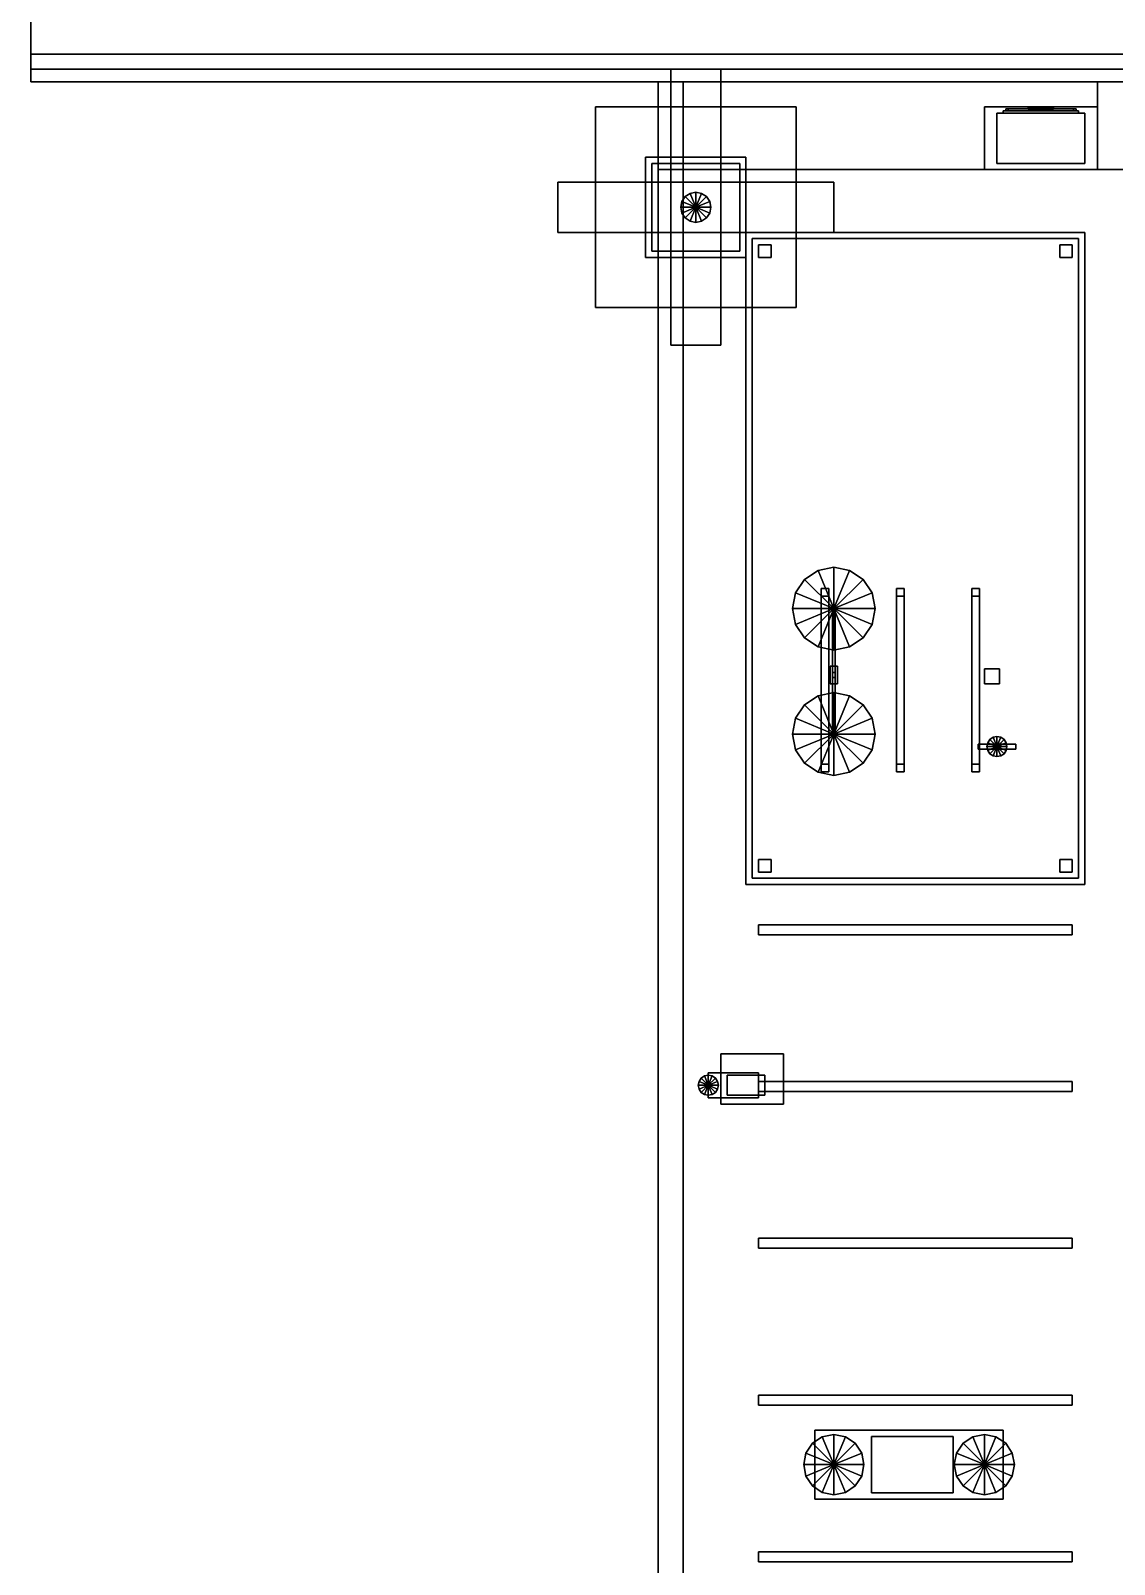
# Model space of a CAD drawing. Header units: millimetres. Extents: x -8000 to 18500, y -500 to 32500.
# Drawn here: x -8000 to 635, y 13680 to 25908 of the extents above; entities that cross this region are included whole.
import ezdxf

# ---------------------------------------------------------------- set-up
doc = ezdxf.new("R2010")
doc.units = ezdxf.units.MM
for name, color, linetype in [('3D-CANOPY', 7, 'Continuous'), ('3D-FURNITURE', 7, 'Continuous'), ('3D-LIGHTS', 7, 'Continuous'), ('3D-SITE', 7, 'Continuous'), ('3D-VEHICLES', 7, 'Continuous')]:
    doc.layers.add(name, color=color, linetype=linetype)

msp = doc.modelspace()

# ---------------------------------------------------------------- linework, layer by layer
at = {"layer": '3D-CANOPY', "color": 7}
for points in [[(-2300, 19100, 2600), (-2300, 24300, 2600), (400, 24300, 2600), (400, 19100, 2600)], [(-2300, 24300, 2600), (-2300, 24300, 2660), (400, 24300, 2660), (400, 24300, 2600)], [(-2300, 19100, 2600), (-2300, 19100, 2660), (-2300, 24300, 2660), (-2300, 24300, 2600)], [(-2300, 19100, 2660), (400, 19100, 2660), (400, 24300, 2660), (-2300, 24300, 2660)], [(-2250, 19150, 2660), (-2250, 24250, 2660), (350, 24250, 2660), (350, 19150, 2660)], [(-2250, 24250, 2660), (-2250, 24250, 2680), (350, 24250, 2680), (350, 24250, 2660)], [(-2250, 19150, 2660), (-2250, 19150, 2680), (-2250, 24250, 2680), (-2250, 24250, 2660)], [(-2250, 19150, 2680), (350, 19150, 2680), (350, 24250, 2680), (-2250, 24250, 2680)], [(350, 19150, 2660), (350, 24250, 2660), (350, 24250, 2680), (350, 19150, 2680)], [(400, 19100, 2600), (400, 24300, 2600), (400, 24300, 2660), (400, 19100, 2660)], [(-2200, 24100), (-2200, 24200), (-2100, 24200), (-2100, 24100)], [(-2200, 24200), (-2200, 24200, 2600), (-2100, 24200, 2600), (-2100, 24200)], [(-2200, 24100), (-2200, 24100, 2600), (-2200, 24200, 2600), (-2200, 24200)], [(-2200, 24100, 2600), (-2100, 24100, 2600), (-2100, 24200, 2600), (-2200, 24200, 2600)], [(-2200, 24100), (-2100, 24100), (-2100, 24100, 2600), (-2200, 24100, 2600)], [(-2100, 24100), (-2100, 24200), (-2100, 24200, 2600), (-2100, 24100, 2600)], [(200, 24100), (200, 24200), (300, 24200), (300, 24100)], [(200, 24200), (200, 24200, 2600), (300, 24200, 2600), (300, 24200)], [(200, 24100), (200, 24100, 2600), (200, 24200, 2600), (200, 24200)], [(200, 24100, 2600), (300, 24100, 2600), (300, 24200, 2600), (200, 24200, 2600)], [(200, 24100), (300, 24100), (300, 24100, 2600), (200, 24100, 2600)], [(300, 24100), (300, 24200), (300, 24200, 2600), (300, 24100, 2600)], [(-2200, 19200), (-2200, 19300), (-2100, 19300), (-2100, 19200)], [(-2200, 19300), (-2200, 19300, 2600), (-2100, 19300, 2600), (-2100, 19300)], [(-2200, 19200), (-2200, 19200, 2600), (-2200, 19300, 2600), (-2200, 19300)], [(-2200, 19200, 2600), (-2100, 19200, 2600), (-2100, 19300, 2600), (-2200, 19300, 2600)], [(-2200, 19200), (-2100, 19200), (-2100, 19200, 2600), (-2200, 19200, 2600)], [(-2100, 19200), (-2100, 19300), (-2100, 19300, 2600), (-2100, 19200, 2600)], [(200, 19200), (200, 19300), (300, 19300), (300, 19200)], [(200, 19300), (200, 19300, 2600), (300, 19300, 2600), (300, 19300)], [(200, 19200), (200, 19200, 2600), (200, 19300, 2600), (200, 19300)], [(200, 19200, 2600), (300, 19200, 2600), (300, 19300, 2600), (200, 19300, 2600)], [(200, 19200), (300, 19200), (300, 19200, 2600), (200, 19200, 2600)], [(300, 19200), (300, 19300), (300, 19300, 2600), (300, 19200, 2600)], [(-2300, 19100, 2600), (400, 19100, 2600), (400, 19100, 2660), (-2300, 19100, 2660)], [(-2250, 19150, 2660), (350, 19150, 2660), (350, 19150, 2680), (-2250, 19150, 2680)]]:
    msp.add_3dface(points, dxfattribs=at)
at = {"layer": '3D-FURNITURE', "color": 7}
for points in [[(-1700, 21400), (-1700, 21460), (-1640, 21460), (-1640, 21400)], [(-1700, 21460), (-1700, 21460, 900), (-1640, 21460, 900), (-1640, 21460)], [(-1700, 21400), (-1700, 21400, 900), (-1700, 21460, 900), (-1700, 21460)], [(-1700, 21400, 900), (-1640, 21400, 900), (-1640, 21460, 900), (-1700, 21460, 900)], [(-1700, 21400), (-1640, 21400), (-1640, 21400, 900), (-1700, 21400, 900)], [(-1700, 20000, 840), (-1700, 21400, 840), (-1640, 21400, 840), (-1640, 20000, 840)], [(-1700, 21400, 840), (-1700, 21400, 900), (-1640, 21400, 900), (-1640, 21400, 840)], [(-1700, 20000, 840), (-1700, 20000, 900), (-1700, 21400, 900), (-1700, 21400, 840)], [(-1700, 20000, 900), (-1640, 20000, 900), (-1640, 21400, 900), (-1700, 21400, 900)], [(-1640, 21400), (-1640, 21460), (-1640, 21460, 900), (-1640, 21400, 900)], [(-1640, 20000, 840), (-1640, 21400, 840), (-1640, 21400, 900), (-1640, 20000, 900)], [(-1100, 21400), (-1100, 21460), (-1040, 21460), (-1040, 21400)], [(-1100, 21460), (-1100, 21460, 900), (-1040, 21460, 900), (-1040, 21460)], [(-1100, 21400), (-1100, 21400, 900), (-1100, 21460, 900), (-1100, 21460)], [(-1100, 21400, 900), (-1040, 21400, 900), (-1040, 21460, 900), (-1100, 21460, 900)], [(-1100, 21400), (-1040, 21400), (-1040, 21400, 900), (-1100, 21400, 900)], [(-1100, 20000, 840), (-1100, 21400, 840), (-1040, 21400, 840), (-1040, 20000, 840)], [(-1100, 21400, 840), (-1100, 21400, 900), (-1040, 21400, 900), (-1040, 21400, 840)], [(-1100, 20000, 840), (-1100, 20000, 900), (-1100, 21400, 900), (-1100, 21400, 840)], [(-1100, 20000, 900), (-1040, 20000, 900), (-1040, 21400, 900), (-1100, 21400, 900)], [(-1040, 21400), (-1040, 21460), (-1040, 21460, 900), (-1040, 21400, 900)], [(-1040, 20000, 840), (-1040, 21400, 840), (-1040, 21400, 900), (-1040, 20000, 900)], [(-500, 21400), (-500, 21460), (-440, 21460), (-440, 21400)], [(-500, 21460), (-500, 21460, 900), (-440, 21460, 900), (-440, 21460)], [(-500, 21400), (-500, 21400, 900), (-500, 21460, 900), (-500, 21460)], [(-500, 21400, 900), (-440, 21400, 900), (-440, 21460, 900), (-500, 21460, 900)], [(-500, 21400), (-440, 21400), (-440, 21400, 900), (-500, 21400, 900)], [(-500, 20000, 840), (-500, 21400, 840), (-440, 21400, 840), (-440, 20000, 840)], [(-500, 21400, 840), (-500, 21400, 900), (-440, 21400, 900), (-440, 21400, 840)], [(-500, 20000, 840), (-500, 20000, 900), (-500, 21400, 900), (-500, 21400, 840)], [(-500, 20000, 900), (-440, 20000, 900), (-440, 21400, 900), (-500, 21400, 900)], [(-440, 21400), (-440, 21460), (-440, 21460, 900), (-440, 21400, 900)], [(-440, 20000, 840), (-440, 21400, 840), (-440, 21400, 900), (-440, 20000, 900)], [(-400, 20700), (-400, 20820), (-280, 20820), (-280, 20700)], [(-400, 20820), (-400, 20820, 1400), (-280, 20820, 1400), (-280, 20820)], [(-400, 20700), (-400, 20700, 1400), (-400, 20820, 1400), (-400, 20820)], [(-400, 20700, 1400), (-280, 20700, 1400), (-280, 20820, 1400), (-400, 20820, 1400)], [(-280, 20700), (-280, 20820), (-280, 20820, 1400), (-280, 20700, 1400)], [(-400, 20700), (-280, 20700), (-280, 20700, 1400), (-400, 20700, 1400)], [(-450, 20180, 680), (-450, 20220, 680), (-150, 20220, 680), (-150, 20180, 680)], [(-450, 20220, 680), (-450, 20220, 710), (-150, 20220, 710), (-150, 20220, 680)], [(-450, 20180, 680), (-450, 20180, 710), (-450, 20220, 710), (-450, 20220, 680)], [(-450, 20180, 710), (-150, 20180, 710), (-150, 20220, 710), (-450, 20220, 710)], [(-450, 20180, 680), (-150, 20180, 680), (-150, 20180, 710), (-450, 20180, 710)], [(-374, 20231), (-380, 20200), (-380, 20200, 700), (-374, 20231, 700)], [(-300, 20200, 700), (-374, 20231, 700), (-380, 20200, 700), (-300, 20200, 700)], [(-300, 20200), (-380, 20200), (-374, 20231), (-300, 20200)], [(-380, 20200), (-374, 20169), (-374, 20169, 700), (-380, 20200, 700)], [(-300, 20200, 700), (-380, 20200, 700), (-374, 20169, 700), (-300, 20200, 700)], [(-300, 20200), (-374, 20169), (-380, 20200), (-300, 20200)], [(-357, 20257), (-374, 20231), (-374, 20231, 700), (-357, 20257, 700)], [(-300, 20200, 700), (-357, 20257, 700), (-374, 20231, 700), (-300, 20200, 700)], [(-300, 20200), (-374, 20231), (-357, 20257), (-300, 20200)], [(-300, 20200, 700), (-374, 20169, 700), (-357, 20143, 700), (-300, 20200, 700)], [(-300, 20200), (-357, 20143), (-374, 20169), (-300, 20200)], [(-331, 20274), (-357, 20257), (-357, 20257, 700), (-331, 20274, 700)], [(-300, 20200, 700), (-331, 20274, 700), (-357, 20257, 700), (-300, 20200, 700)], [(-300, 20200), (-357, 20257), (-331, 20274), (-300, 20200)], [(-300, 20200, 700), (-357, 20143, 700), (-331, 20126, 700), (-300, 20200, 700)], [(-300, 20200), (-331, 20126), (-357, 20143), (-300, 20200)], [(-300, 20280), (-331, 20274), (-331, 20274, 700), (-300, 20280, 700)], [(-300, 20200, 700), (-300, 20280, 700), (-331, 20274, 700), (-300, 20200, 700)], [(-300, 20200), (-331, 20274), (-300, 20280), (-300, 20200)], [(-300, 20200, 700), (-331, 20126, 700), (-300, 20120, 700), (-300, 20200, 700)], [(-300, 20200), (-300, 20120), (-331, 20126), (-300, 20200)], [(-269, 20274), (-300, 20280), (-300, 20280, 700), (-269, 20274, 700)], [(-300, 20200, 700), (-269, 20274, 700), (-300, 20280, 700), (-300, 20200, 700)], [(-300, 20200), (-300, 20280), (-269, 20274), (-300, 20200)], [(-300, 20200, 700), (-243, 20257, 700), (-269, 20274, 700), (-300, 20200, 700)], [(-300, 20200), (-269, 20274), (-243, 20257), (-300, 20200)], [(-300, 20200, 700), (-226, 20231, 700), (-243, 20257, 700), (-300, 20200, 700)], [(-300, 20200), (-243, 20257), (-226, 20231), (-300, 20200)], [(-300, 20200, 700), (-220, 20200, 700), (-226, 20231, 700), (-300, 20200, 700)], [(-300, 20200), (-226, 20231), (-220, 20200), (-300, 20200)], [(-300, 20200, 700), (-300, 20120, 700), (-269, 20126, 700), (-300, 20200, 700)], [(-300, 20200), (-269, 20126), (-300, 20120), (-300, 20200)], [(-300, 20200, 700), (-269, 20126, 700), (-243, 20143, 700), (-300, 20200, 700)], [(-300, 20200), (-243, 20143), (-269, 20126), (-300, 20200)], [(-300, 20200, 700), (-243, 20143, 700), (-226, 20169, 700), (-300, 20200, 700)], [(-300, 20200), (-226, 20169), (-243, 20143), (-300, 20200)], [(-300, 20200, 700), (-226, 20169, 700), (-220, 20200, 700), (-300, 20200, 700)], [(-300, 20200), (-220, 20200), (-226, 20169), (-300, 20200)], [(-243, 20257), (-269, 20274), (-269, 20274, 700), (-243, 20257, 700)], [(-226, 20231), (-243, 20257), (-243, 20257, 700), (-226, 20231, 700)], [(-220, 20200), (-226, 20231), (-226, 20231, 700), (-220, 20200, 700)], [(-226, 20169), (-220, 20200), (-220, 20200, 700), (-226, 20169, 700)], [(-150, 20180, 680), (-150, 20220, 680), (-150, 20220, 710), (-150, 20180, 710)], [(-1700, 20000), (-1700, 20060), (-1640, 20060), (-1640, 20000)], [(-1700, 20060), (-1700, 20060, 900), (-1640, 20060, 900), (-1640, 20060)], [(-1700, 20000), (-1700, 20000, 900), (-1700, 20060, 900), (-1700, 20060)], [(-1700, 20000, 900), (-1640, 20000, 900), (-1640, 20060, 900), (-1700, 20060, 900)], [(-1640, 20000), (-1640, 20060), (-1640, 20060, 900), (-1640, 20000, 900)], [(-1100, 20000), (-1100, 20060), (-1040, 20060), (-1040, 20000)], [(-1100, 20060), (-1100, 20060, 900), (-1040, 20060, 900), (-1040, 20060)], [(-1100, 20000), (-1100, 20000, 900), (-1100, 20060, 900), (-1100, 20060)], [(-1100, 20000, 900), (-1040, 20000, 900), (-1040, 20060, 900), (-1100, 20060, 900)], [(-1040, 20000), (-1040, 20060), (-1040, 20060, 900), (-1040, 20000, 900)], [(-500, 20000), (-500, 20060), (-440, 20060), (-440, 20000)], [(-500, 20060), (-500, 20060, 900), (-440, 20060, 900), (-440, 20060)], [(-500, 20000), (-500, 20000, 900), (-500, 20060, 900), (-500, 20060)], [(-500, 20000, 900), (-440, 20000, 900), (-440, 20060, 900), (-500, 20060, 900)], [(-440, 20000), (-440, 20060), (-440, 20060, 900), (-440, 20000, 900)], [(-374, 20169), (-357, 20143), (-357, 20143, 700), (-374, 20169, 700)], [(-357, 20143), (-331, 20126), (-331, 20126, 700), (-357, 20143, 700)], [(-331, 20126), (-300, 20120), (-300, 20120, 700), (-331, 20126, 700)], [(-300, 20120), (-269, 20126), (-269, 20126, 700), (-300, 20120, 700)], [(-269, 20126), (-243, 20143), (-243, 20143, 700), (-269, 20126, 700)], [(-243, 20143), (-226, 20169), (-226, 20169, 700), (-243, 20143, 700)], [(-1700, 20000), (-1640, 20000), (-1640, 20000, 900), (-1700, 20000, 900)], [(-1700, 20000, 840), (-1640, 20000, 840), (-1640, 20000, 900), (-1700, 20000, 900)], [(-1100, 20000), (-1040, 20000), (-1040, 20000, 900), (-1100, 20000, 900)], [(-1100, 20000, 840), (-1040, 20000, 840), (-1040, 20000, 900), (-1100, 20000, 900)], [(-500, 20000), (-440, 20000), (-440, 20000, 900), (-500, 20000, 900)], [(-500, 20000, 840), (-440, 20000, 840), (-440, 20000, 900), (-500, 20000, 900)]]:
    msp.add_3dface(points, dxfattribs=at)
at = {"layer": '3D-LIGHTS', "color": 7}
for points in [[(-230, 25270, 2600), (-230, 25285, 2600), (330, 25285, 2600), (330, 25270, 2600)], [(-230, 25285, 2600), (-230, 25285, 3200), (330, 25285, 3200), (330, 25285, 2600)], [(-230, 25270, 2600), (-230, 25270, 3200), (-230, 25285, 3200), (-230, 25285, 2600)], [(-230, 25270, 3200), (330, 25270, 3200), (330, 25285, 3200), (-230, 25285, 3200)], [(-230, 25270, 2600), (330, 25270, 2600), (330, 25270, 3200), (-230, 25270, 3200)], [(-50, 25280, 2100), (-50, 25295, 2100), (150, 25295, 2100), (150, 25280, 2100)], [(-50, 25295, 2100), (-50, 25295, 2480), (150, 25295, 2480), (150, 25295, 2100)], [(-50, 25280, 2100), (-50, 25280, 2480), (-50, 25295, 2480), (-50, 25295, 2100)], [(-50, 25280, 2480), (150, 25280, 2480), (150, 25295, 2480), (-50, 25295, 2480)], [(-50, 25280, 2100), (150, 25280, 2100), (150, 25280, 2480), (-50, 25280, 2480)], [(150, 25280, 2100), (150, 25295, 2100), (150, 25295, 2480), (150, 25280, 2480)], [(330, 25270, 2600), (330, 25285, 2600), (330, 25285, 3200), (330, 25270, 3200)], [(-2450, 17420, 5650), (-2450, 17580, 5650), (-2150, 17580, 5650), (-2150, 17420, 5650)], [(-2450, 17580, 5650), (-2450, 17580, 5690), (-2150, 17580, 5690), (-2150, 17580, 5650)], [(-2450, 17420, 5650), (-2450, 17420, 5690), (-2450, 17580, 5690), (-2450, 17580, 5650)], [(-2450, 17420, 5690), (-2150, 17420, 5690), (-2150, 17580, 5690), (-2450, 17580, 5690)], [(-2150, 17420, 5650), (-2150, 17580, 5650), (-2150, 17580, 5690), (-2150, 17420, 5690)], [(-2450, 17420, 5650), (-2150, 17420, 5650), (-2150, 17420, 5690), (-2450, 17420, 5690)]]:
    msp.add_3dface(points, dxfattribs=at)
at = {"layer": '3D-SITE', "color": 7}
for points in [[(-8000, 25500, -40), (-8000, 32500, -40), (18000, 32500, -40), (18000, 25500, -40)], [(-8000, 25500, -40), (-8000, 25500), (-8000, 32500), (-8000, 32500, -40)], [(-8000, 25500), (18000, 25500), (18000, 32500), (-8000, 32500)], [(-8000, 25600, 2), (-8000, 25720, 2), (18000, 25720, 2), (18000, 25600, 2)], [(-8000, 25720, 2), (-8000, 25720, 10), (18000, 25720, 10), (18000, 25720, 2)], [(-8000, 25600, 2), (-8000, 25600, 10), (-8000, 25720, 10), (-8000, 25720, 2)], [(-8000, 25600, 10), (18000, 25600, 10), (18000, 25720, 10), (-8000, 25720, 10)], [(-8000, 25600, 2), (18000, 25600, 2), (18000, 25600, 10), (-8000, 25600, 10)], [(-2900, 23400, 4300), (-2900, 25600, 4300), (-2500, 25600, 4300), (-2500, 23400, 4300)], [(-2900, 25600, 4300), (-2900, 25600, 4450), (-2500, 25600, 4450), (-2500, 25600, 4300)], [(-2900, 23400, 4300), (-2900, 23400, 4450), (-2900, 25600, 4450), (-2900, 25600, 4300)], [(-2900, 23400, 4450), (-2500, 23400, 4450), (-2500, 25600, 4450), (-2900, 25600, 4450)], [(-2500, 23400, 4300), (-2500, 25600, 4300), (-2500, 25600, 4450), (-2500, 23400, 4450)], [(-8000, 25500, -40), (18000, 25500, -40), (18000, 25500), (-8000, 25500)], [(-3000, 9900, -30), (-3000, 25500, -30), (13000, 25500, -30), (13000, 9900, -30)], [(-3000, 25500, -30), (-3000, 25500), (13000, 25500), (13000, 25500, -30)], [(-3000, 9900, -30), (-3000, 9900), (-3000, 25500), (-3000, 25500, -30)], [(-3000, 9900), (13000, 9900), (13000, 25500), (-3000, 25500)], [(-3000, 9900), (-3000, 25500), (-2800, 25500), (-2800, 9900)], [(-3000, 25500), (-3000, 25500, 160), (-2800, 25500, 160), (-2800, 25500)], [(-3000, 9900), (-3000, 9900, 160), (-3000, 25500, 160), (-3000, 25500)], [(-3000, 9900, 160), (-2800, 9900, 160), (-2800, 25500, 160), (-3000, 25500, 160)], [(-3000, 24800), (-3000, 25500), (500, 25500), (500, 24800)], [(-3000, 25500), (-3000, 25500, 150), (500, 25500, 150), (500, 25500)], [(-3000, 24800), (-3000, 24800, 150), (-3000, 25500, 150), (-3000, 25500)], [(-3000, 24800, 150), (500, 24800, 150), (500, 25500, 150), (-3000, 25500, 150)], [(-2800, 9900), (-2800, 25500), (-2800, 25500, 160), (-2800, 9900, 160)], [(500, 24800), (500, 25500), (500, 25500, 150), (500, 24800, 150)], [(500, 24800), (500, 25500), (6500, 25500), (6500, 24800)], [(500, 25500), (500, 25500, 50), (6500, 25500, 50), (6500, 25500)], [(500, 24800), (500, 24800, 50), (500, 25500, 50), (500, 25500)], [(500, 24800, 50), (6500, 24800, 50), (6500, 25500, 50), (500, 25500, 50)], [(-3500, 23700, 4400), (-3500, 25300, 4400), (-1900, 25300, 4400), (-1900, 23700, 4400)], [(-3500, 25300, 4400), (-3500, 25300, 4650), (-1900, 25300, 4650), (-1900, 25300, 4400)], [(-3500, 23700, 4400), (-3500, 23700, 4650), (-3500, 25300, 4650), (-3500, 25300, 4400)], [(-3500, 23700, 4650), (-1900, 23700, 4650), (-1900, 25300, 4650), (-3500, 25300, 4650)], [(-1900, 23700, 4400), (-1900, 25300, 4400), (-1900, 25300, 4650), (-1900, 23700, 4650)], [(-400, 24800), (-400, 25300), (500, 25300), (500, 24800)], [(-400, 25300), (-400, 25300, 500), (500, 25300, 500), (500, 25300)], [(-400, 24800), (-400, 24800, 500), (-400, 25300, 500), (-400, 25300)], [(-400, 24800, 500), (500, 24800, 500), (500, 25300, 500), (-400, 25300, 500)], [(-300, 24850, 500), (-300, 25250, 500), (400, 25250, 500), (400, 24850, 500)], [(-300, 25250, 500), (-300, 25250, 3700), (400, 25250, 3700), (400, 25250, 500)], [(-300, 24850, 500), (-300, 24850, 3700), (-300, 25250, 3700), (-300, 25250, 500)], [(-300, 24850, 3700), (400, 24850, 3700), (400, 25250, 3700), (-300, 25250, 3700)], [(-250, 25250, 1800), (-250, 25270, 1800), (350, 25270, 1800), (350, 25250, 1800)], [(-250, 25270, 1800), (-250, 25270, 3400), (350, 25270, 3400), (350, 25270, 1800)], [(-250, 25250, 1800), (-250, 25250, 3400), (-250, 25270, 3400), (-250, 25270, 1800)], [(-250, 25250, 3400), (350, 25250, 3400), (350, 25270, 3400), (-250, 25270, 3400)], [(-250, 25250, 1800), (350, 25250, 1800), (350, 25250, 3400), (-250, 25250, 3400)], [(-210, 25270, 1200), (-210, 25285, 1200), (310, 25285, 1200), (310, 25270, 1200)], [(-210, 25285, 1200), (-210, 25285, 1380), (310, 25285, 1380), (310, 25285, 1200)], [(-210, 25270, 1200), (-210, 25270, 1380), (-210, 25285, 1380), (-210, 25285, 1200)], [(-210, 25270, 1380), (310, 25270, 1380), (310, 25285, 1380), (-210, 25285, 1380)], [(-210, 25270, 1200), (310, 25270, 1200), (310, 25270, 1380), (-210, 25270, 1380)], [(310, 25270, 1200), (310, 25285, 1200), (310, 25285, 1380), (310, 25270, 1380)], [(350, 25250, 1800), (350, 25270, 1800), (350, 25270, 3400), (350, 25250, 3400)], [(400, 24850, 500), (400, 25250, 500), (400, 25250, 3700), (400, 24850, 3700)], [(500, 24800), (500, 25300), (500, 25300, 500), (500, 24800, 500)], [(-3100, 24100), (-3100, 24900), (-2300, 24900), (-2300, 24100)], [(-3100, 24900), (-3100, 24900, 450), (-2300, 24900, 450), (-2300, 24900)], [(-3100, 24100), (-3100, 24100, 450), (-3100, 24900, 450), (-3100, 24900)], [(-3100, 24100, 450), (-2300, 24100, 450), (-2300, 24900, 450), (-3100, 24900, 450)], [(-3050, 24150, 450), (-3050, 24850, 450), (-2350, 24850, 450), (-2350, 24150, 450)], [(-3050, 24850, 450), (-3050, 24850, 500), (-2350, 24850, 500), (-2350, 24850, 450)], [(-3050, 24150, 450), (-3050, 24150, 500), (-3050, 24850, 500), (-3050, 24850, 450)], [(-3050, 24150, 500), (-2350, 24150, 500), (-2350, 24850, 500), (-3050, 24850, 500)], [(-2350, 24150, 450), (-2350, 24850, 450), (-2350, 24850, 500), (-2350, 24150, 500)], [(-2300, 24100), (-2300, 24900), (-2300, 24900, 450), (-2300, 24100, 450)], [(-300, 24850, 500), (400, 24850, 500), (400, 24850, 3700), (-300, 24850, 3700)], [(-3000, 24800), (500, 24800), (500, 24800, 150), (-3000, 24800, 150)], [(-400, 24800), (500, 24800), (500, 24800, 500), (-400, 24800, 500)], [(500, 24800), (6500, 24800), (6500, 24800, 50), (500, 24800, 50)], [(-3800, 24300, 4300), (-3800, 24700, 4300), (-1600, 24700, 4300), (-1600, 24300, 4300)], [(-3800, 24700, 4300), (-3800, 24700, 4450), (-1600, 24700, 4450), (-1600, 24700, 4300)], [(-3800, 24300, 4300), (-3800, 24300, 4450), (-3800, 24700, 4450), (-3800, 24700, 4300)], [(-3800, 24300, 4450), (-1600, 24300, 4450), (-1600, 24700, 4450), (-3800, 24700, 4450)], [(-2785, 24585, 500), (-2811, 24546, 500), (-2811, 24546, 4500), (-2785, 24585, 4500)], [(-2700, 24500, 4500), (-2785, 24585, 4500), (-2811, 24546, 4500), (-2700, 24500, 4500)], [(-2700, 24500, 500), (-2811, 24546, 500), (-2785, 24585, 500), (-2700, 24500, 500)], [(-2746, 24611, 500), (-2785, 24585, 500), (-2785, 24585, 4500), (-2746, 24611, 4500)], [(-2700, 24500, 4500), (-2746, 24611, 4500), (-2785, 24585, 4500), (-2700, 24500, 4500)], [(-2700, 24500, 500), (-2785, 24585, 500), (-2746, 24611, 500), (-2700, 24500, 500)], [(-2700, 24620, 500), (-2746, 24611, 500), (-2746, 24611, 4500), (-2700, 24620, 4500)], [(-2700, 24500, 4500), (-2700, 24620, 4500), (-2746, 24611, 4500), (-2700, 24500, 4500)], [(-2700, 24500, 500), (-2746, 24611, 500), (-2700, 24620, 500), (-2700, 24500, 500)], [(-2654, 24611, 500), (-2700, 24620, 500), (-2700, 24620, 4500), (-2654, 24611, 4500)], [(-2700, 24500, 4500), (-2654, 24611, 4500), (-2700, 24620, 4500), (-2700, 24500, 4500)], [(-2700, 24500, 500), (-2700, 24620, 500), (-2654, 24611, 500), (-2700, 24500, 500)], [(-2700, 24500, 4500), (-2615, 24585, 4500), (-2654, 24611, 4500), (-2700, 24500, 4500)], [(-2700, 24500, 500), (-2654, 24611, 500), (-2615, 24585, 500), (-2700, 24500, 500)], [(-2700, 24500, 4500), (-2589, 24546, 4500), (-2615, 24585, 4500), (-2700, 24500, 4500)], [(-2700, 24500, 500), (-2615, 24585, 500), (-2589, 24546, 500), (-2700, 24500, 500)], [(-2615, 24585, 500), (-2654, 24611, 500), (-2654, 24611, 4500), (-2615, 24585, 4500)], [(-2589, 24546, 500), (-2615, 24585, 500), (-2615, 24585, 4500), (-2589, 24546, 4500)], [(-1600, 24300, 4300), (-1600, 24700, 4300), (-1600, 24700, 4450), (-1600, 24300, 4450)], [(-2811, 24546, 500), (-2820, 24500, 500), (-2820, 24500, 4500), (-2811, 24546, 4500)], [(-2700, 24500, 4500), (-2811, 24546, 4500), (-2820, 24500, 4500), (-2700, 24500, 4500)], [(-2700, 24500, 500), (-2820, 24500, 500), (-2811, 24546, 500), (-2700, 24500, 500)], [(-2820, 24500, 500), (-2811, 24454, 500), (-2811, 24454, 4500), (-2820, 24500, 4500)], [(-2700, 24500, 4500), (-2820, 24500, 4500), (-2811, 24454, 4500), (-2700, 24500, 4500)], [(-2700, 24500, 500), (-2811, 24454, 500), (-2820, 24500, 500), (-2700, 24500, 500)], [(-2700, 24500, 4500), (-2811, 24454, 4500), (-2785, 24415, 4500), (-2700, 24500, 4500)], [(-2700, 24500, 500), (-2785, 24415, 500), (-2811, 24454, 500), (-2700, 24500, 500)], [(-2700, 24500, 4500), (-2785, 24415, 4500), (-2746, 24389, 4500), (-2700, 24500, 4500)], [(-2700, 24500, 500), (-2746, 24389, 500), (-2785, 24415, 500), (-2700, 24500, 500)], [(-2700, 24500, 4500), (-2746, 24389, 4500), (-2700, 24380, 4500), (-2700, 24500, 4500)], [(-2700, 24500, 500), (-2700, 24380, 500), (-2746, 24389, 500), (-2700, 24500, 500)], [(-2700, 24500, 4500), (-2580, 24500, 4500), (-2589, 24546, 4500), (-2700, 24500, 4500)], [(-2700, 24500, 500), (-2589, 24546, 500), (-2580, 24500, 500), (-2700, 24500, 500)], [(-2700, 24500, 4500), (-2700, 24380, 4500), (-2654, 24389, 4500), (-2700, 24500, 4500)], [(-2700, 24500, 500), (-2654, 24389, 500), (-2700, 24380, 500), (-2700, 24500, 500)], [(-2700, 24500, 4500), (-2654, 24389, 4500), (-2615, 24415, 4500), (-2700, 24500, 4500)], [(-2700, 24500, 500), (-2615, 24415, 500), (-2654, 24389, 500), (-2700, 24500, 500)], [(-2700, 24500, 4500), (-2615, 24415, 4500), (-2589, 24454, 4500), (-2700, 24500, 4500)], [(-2700, 24500, 500), (-2589, 24454, 500), (-2615, 24415, 500), (-2700, 24500, 500)], [(-2700, 24500, 4500), (-2589, 24454, 4500), (-2580, 24500, 4500), (-2700, 24500, 4500)], [(-2700, 24500, 500), (-2580, 24500, 500), (-2589, 24454, 500), (-2700, 24500, 500)], [(-2580, 24500, 500), (-2589, 24546, 500), (-2589, 24546, 4500), (-2580, 24500, 4500)], [(-2589, 24454, 500), (-2580, 24500, 500), (-2580, 24500, 4500), (-2589, 24454, 4500)], [(-2811, 24454, 500), (-2785, 24415, 500), (-2785, 24415, 4500), (-2811, 24454, 4500)], [(-2785, 24415, 500), (-2746, 24389, 500), (-2746, 24389, 4500), (-2785, 24415, 4500)], [(-2746, 24389, 500), (-2700, 24380, 500), (-2700, 24380, 4500), (-2746, 24389, 4500)], [(-2700, 24380, 500), (-2654, 24389, 500), (-2654, 24389, 4500), (-2700, 24380, 4500)], [(-2654, 24389, 500), (-2615, 24415, 500), (-2615, 24415, 4500), (-2654, 24389, 4500)], [(-2615, 24415, 500), (-2589, 24454, 500), (-2589, 24454, 4500), (-2615, 24415, 4500)], [(-3800, 24300, 4300), (-1600, 24300, 4300), (-1600, 24300, 4450), (-3800, 24300, 4450)], [(-3100, 24100), (-2300, 24100), (-2300, 24100, 450), (-3100, 24100, 450)], [(-3050, 24150, 450), (-2350, 24150, 450), (-2350, 24150, 500), (-3050, 24150, 500)], [(-3500, 23700, 4400), (-1900, 23700, 4400), (-1900, 23700, 4650), (-3500, 23700, 4650)], [(-2900, 23400, 4300), (-2500, 23400, 4300), (-2500, 23400, 4450), (-2900, 23400, 4450)], [(-2200, 18700, 2), (-2200, 18780, 2), (300, 18780, 2), (300, 18700, 2)], [(-2200, 18780, 2), (-2200, 18780, 10), (300, 18780, 10), (300, 18780, 2)], [(-2200, 18700, 2), (-2200, 18700, 10), (-2200, 18780, 10), (-2200, 18780, 2)], [(-2200, 18700, 10), (300, 18700, 10), (300, 18780, 10), (-2200, 18780, 10)], [(300, 18700, 2), (300, 18780, 2), (300, 18780, 10), (300, 18700, 10)], [(-2200, 18700, 2), (300, 18700, 2), (300, 18700, 10), (-2200, 18700, 10)], [(-2500, 17350, 5800), (-2500, 17750, 5800), (-2000, 17750, 5800), (-2000, 17350, 5800)], [(-2500, 17750, 5800), (-2500, 17750, 5820), (-2000, 17750, 5820), (-2000, 17750, 5800)], [(-2500, 17350, 5800), (-2500, 17350, 5820), (-2500, 17750, 5820), (-2500, 17750, 5800)], [(-2500, 17350, 5820), (-2000, 17350, 5820), (-2000, 17750, 5820), (-2500, 17750, 5820)], [(-2000, 17350, 5800), (-2000, 17750, 5800), (-2000, 17750, 5820), (-2000, 17350, 5820)], [(-2674, 17531), (-2680, 17500), (-2680, 17500, 5800), (-2674, 17531, 5800)], [(-2600, 17500, 5800), (-2674, 17531, 5800), (-2680, 17500, 5800), (-2600, 17500, 5800)], [(-2600, 17500), (-2680, 17500), (-2674, 17531), (-2600, 17500)], [(-2680, 17500), (-2674, 17469), (-2674, 17469, 5800), (-2680, 17500, 5800)], [(-2600, 17500, 5800), (-2680, 17500, 5800), (-2674, 17469, 5800), (-2600, 17500, 5800)], [(-2600, 17500), (-2674, 17469), (-2680, 17500), (-2600, 17500)], [(-2657, 17557), (-2674, 17531), (-2674, 17531, 5800), (-2657, 17557, 5800)], [(-2600, 17500, 5800), (-2657, 17557, 5800), (-2674, 17531, 5800), (-2600, 17500, 5800)], [(-2600, 17500), (-2674, 17531), (-2657, 17557), (-2600, 17500)], [(-2600, 17500, 5800), (-2674, 17469, 5800), (-2657, 17443, 5800), (-2600, 17500, 5800)], [(-2600, 17500), (-2657, 17443), (-2674, 17469), (-2600, 17500)], [(-2631, 17574), (-2657, 17557), (-2657, 17557, 5800), (-2631, 17574, 5800)], [(-2600, 17500, 5800), (-2631, 17574, 5800), (-2657, 17557, 5800), (-2600, 17500, 5800)], [(-2600, 17500), (-2657, 17557), (-2631, 17574), (-2600, 17500)], [(-2600, 17500, 5800), (-2657, 17443, 5800), (-2631, 17426, 5800), (-2600, 17500, 5800)], [(-2600, 17500), (-2631, 17426), (-2657, 17443), (-2600, 17500)], [(-2600, 17580), (-2631, 17574), (-2631, 17574, 5800), (-2600, 17580, 5800)], [(-2600, 17500, 5800), (-2600, 17580, 5800), (-2631, 17574, 5800), (-2600, 17500, 5800)], [(-2600, 17500), (-2631, 17574), (-2600, 17580), (-2600, 17500)], [(-2600, 17500, 5800), (-2631, 17426, 5800), (-2600, 17420, 5800), (-2600, 17500, 5800)], [(-2600, 17500), (-2600, 17420), (-2631, 17426), (-2600, 17500)], [(-2600, 17400, 5700), (-2600, 17600, 5700), (-2200, 17600, 5700), (-2200, 17400, 5700)], [(-2600, 17600, 5700), (-2600, 17600, 5780), (-2200, 17600, 5780), (-2200, 17600, 5700)], [(-2600, 17400, 5700), (-2600, 17400, 5780), (-2600, 17600, 5780), (-2600, 17600, 5700)], [(-2600, 17400, 5780), (-2200, 17400, 5780), (-2200, 17600, 5780), (-2600, 17600, 5780)], [(-2569, 17574), (-2600, 17580), (-2600, 17580, 5800), (-2569, 17574, 5800)], [(-2600, 17500, 5800), (-2569, 17574, 5800), (-2600, 17580, 5800), (-2600, 17500, 5800)], [(-2600, 17500), (-2600, 17580), (-2569, 17574), (-2600, 17500)], [(-2600, 17500, 5800), (-2543, 17557, 5800), (-2569, 17574, 5800), (-2600, 17500, 5800)], [(-2600, 17500), (-2569, 17574), (-2543, 17557), (-2600, 17500)], [(-2600, 17500, 5800), (-2526, 17531, 5800), (-2543, 17557, 5800), (-2600, 17500, 5800)], [(-2600, 17500), (-2543, 17557), (-2526, 17531), (-2600, 17500)], [(-2600, 17500, 5800), (-2520, 17500, 5800), (-2526, 17531, 5800), (-2600, 17500, 5800)], [(-2600, 17500), (-2526, 17531), (-2520, 17500), (-2600, 17500)], [(-2600, 17500, 5800), (-2600, 17420, 5800), (-2569, 17426, 5800), (-2600, 17500, 5800)], [(-2600, 17500), (-2569, 17426), (-2600, 17420), (-2600, 17500)], [(-2600, 17500, 5800), (-2569, 17426, 5800), (-2543, 17443, 5800), (-2600, 17500, 5800)], [(-2600, 17500), (-2543, 17443), (-2569, 17426), (-2600, 17500)], [(-2600, 17500, 5800), (-2543, 17443, 5800), (-2526, 17469, 5800), (-2600, 17500, 5800)], [(-2600, 17500), (-2526, 17469), (-2543, 17443), (-2600, 17500)], [(-2600, 17500, 5800), (-2526, 17469, 5800), (-2520, 17500, 5800), (-2600, 17500, 5800)], [(-2600, 17500), (-2520, 17500), (-2526, 17469), (-2600, 17500)], [(-2543, 17557), (-2569, 17574), (-2569, 17574, 5800), (-2543, 17557, 5800)], [(-2526, 17531), (-2543, 17557), (-2543, 17557, 5800), (-2526, 17531, 5800)], [(-2520, 17500), (-2526, 17531), (-2526, 17531, 5800), (-2520, 17500, 5800)], [(-2526, 17469), (-2520, 17500), (-2520, 17500, 5800), (-2526, 17469, 5800)], [(-2200, 17400, 5700), (-2200, 17600, 5700), (-2200, 17600, 5780), (-2200, 17400, 5780)], [(-2200, 17450, 2), (-2200, 17530, 2), (300, 17530, 2), (300, 17450, 2)], [(-2200, 17530, 2), (-2200, 17530, 10), (300, 17530, 10), (300, 17530, 2)], [(-2200, 17450, 2), (-2200, 17450, 10), (-2200, 17530, 10), (-2200, 17530, 2)], [(-2200, 17450, 10), (300, 17450, 10), (300, 17530, 10), (-2200, 17530, 10)], [(300, 17450, 2), (300, 17530, 2), (300, 17530, 10), (300, 17450, 10)], [(-2674, 17469), (-2657, 17443), (-2657, 17443, 5800), (-2674, 17469, 5800)], [(-2657, 17443), (-2631, 17426), (-2631, 17426, 5800), (-2657, 17443, 5800)], [(-2631, 17426), (-2600, 17420), (-2600, 17420, 5800), (-2631, 17426, 5800)], [(-2600, 17420), (-2569, 17426), (-2569, 17426, 5800), (-2600, 17420, 5800)], [(-2600, 17400, 5700), (-2200, 17400, 5700), (-2200, 17400, 5780), (-2600, 17400, 5780)], [(-2569, 17426), (-2543, 17443), (-2543, 17443, 5800), (-2569, 17426, 5800)], [(-2543, 17443), (-2526, 17469), (-2526, 17469, 5800), (-2543, 17443, 5800)], [(-2200, 17450, 2), (300, 17450, 2), (300, 17450, 10), (-2200, 17450, 10)], [(-2500, 17350, 5800), (-2000, 17350, 5800), (-2000, 17350, 5820), (-2500, 17350, 5820)], [(-2200, 16200, 2), (-2200, 16280, 2), (300, 16280, 2), (300, 16200, 2)], [(-2200, 16280, 2), (-2200, 16280, 10), (300, 16280, 10), (300, 16280, 2)], [(-2200, 16200, 2), (-2200, 16200, 10), (-2200, 16280, 10), (-2200, 16280, 2)], [(-2200, 16200, 10), (300, 16200, 10), (300, 16280, 10), (-2200, 16280, 10)], [(300, 16200, 2), (300, 16280, 2), (300, 16280, 10), (300, 16200, 10)], [(-2200, 16200, 2), (300, 16200, 2), (300, 16200, 10), (-2200, 16200, 10)], [(-2200, 14950, 2), (-2200, 15030, 2), (300, 15030, 2), (300, 14950, 2)], [(-2200, 15030, 2), (-2200, 15030, 10), (300, 15030, 10), (300, 15030, 2)], [(-2200, 14950, 2), (-2200, 14950, 10), (-2200, 15030, 10), (-2200, 15030, 2)], [(-2200, 14950, 10), (300, 14950, 10), (300, 15030, 10), (-2200, 15030, 10)], [(-2200, 14950, 2), (300, 14950, 2), (300, 14950, 10), (-2200, 14950, 10)], [(300, 14950, 2), (300, 15030, 2), (300, 15030, 10), (300, 14950, 10)], [(-2200, 13700, 2), (-2200, 13780, 2), (300, 13780, 2), (300, 13700, 2)], [(-2200, 13780, 2), (-2200, 13780, 10), (300, 13780, 10), (300, 13780, 2)], [(-2200, 13700, 2), (-2200, 13700, 10), (-2200, 13780, 10), (-2200, 13780, 2)], [(-2200, 13700, 10), (300, 13700, 10), (300, 13780, 10), (-2200, 13780, 10)], [(-2200, 13700, 2), (300, 13700, 2), (300, 13700, 10), (-2200, 13700, 10)], [(300, 13700, 2), (300, 13780, 2), (300, 13780, 10), (300, 13700, 10)]]:
    msp.add_3dface(points, dxfattribs=at)
at = {"layer": '3D-VEHICLES', "color": 7}
for points in [[(-1833, 21533), (-1905, 21426), (-1905, 21426, 40), (-1833, 21533, 40)], [(-1600, 21300, 40), (-1833, 21533, 40), (-1905, 21426, 40), (-1600, 21300, 40)], [(-1600, 21300), (-1905, 21426), (-1833, 21533), (-1600, 21300)], [(-1726, 21605), (-1833, 21533), (-1833, 21533, 40), (-1726, 21605, 40)], [(-1600, 21300, 40), (-1726, 21605, 40), (-1833, 21533, 40), (-1600, 21300, 40)], [(-1600, 21300), (-1833, 21533), (-1726, 21605), (-1600, 21300)], [(-1600, 21630), (-1726, 21605), (-1726, 21605, 40), (-1600, 21630, 40)], [(-1600, 21300, 40), (-1600, 21630, 40), (-1726, 21605, 40), (-1600, 21300, 40)], [(-1600, 21300), (-1726, 21605), (-1600, 21630), (-1600, 21300)], [(-1474, 21605), (-1600, 21630), (-1600, 21630, 40), (-1474, 21605, 40)], [(-1600, 21300, 40), (-1474, 21605, 40), (-1600, 21630, 40), (-1600, 21300, 40)], [(-1600, 21300), (-1600, 21630), (-1474, 21605), (-1600, 21300)], [(-1600, 21300, 40), (-1367, 21533, 40), (-1474, 21605, 40), (-1600, 21300, 40)], [(-1600, 21300), (-1474, 21605), (-1367, 21533), (-1600, 21300)], [(-1600, 21300, 40), (-1295, 21426, 40), (-1367, 21533, 40), (-1600, 21300, 40)], [(-1600, 21300), (-1367, 21533), (-1295, 21426), (-1600, 21300)], [(-1367, 21533), (-1474, 21605), (-1474, 21605, 40), (-1367, 21533, 40)], [(-1295, 21426), (-1367, 21533), (-1367, 21533, 40), (-1295, 21426, 40)], [(-1905, 21426), (-1930, 21300), (-1930, 21300, 40), (-1905, 21426, 40)], [(-1600, 21300, 40), (-1905, 21426, 40), (-1930, 21300, 40), (-1600, 21300, 40)], [(-1600, 21300), (-1930, 21300), (-1905, 21426), (-1600, 21300)], [(-1600, 21300, 40), (-1270, 21300, 40), (-1295, 21426, 40), (-1600, 21300, 40)], [(-1600, 21300), (-1295, 21426), (-1270, 21300), (-1600, 21300)], [(-1270, 21300), (-1295, 21426), (-1295, 21426, 40), (-1270, 21300, 40)], [(-1930, 21300), (-1905, 21174), (-1905, 21174, 40), (-1930, 21300, 40)], [(-1600, 21300, 40), (-1930, 21300, 40), (-1905, 21174, 40), (-1600, 21300, 40)], [(-1600, 21300), (-1905, 21174), (-1930, 21300), (-1600, 21300)], [(-1600, 21300, 40), (-1905, 21174, 40), (-1833, 21067, 40), (-1600, 21300, 40)], [(-1600, 21300), (-1833, 21067), (-1905, 21174), (-1600, 21300)], [(-1600, 21300, 40), (-1833, 21067, 40), (-1726, 20995, 40), (-1600, 21300, 40)], [(-1600, 21300), (-1726, 20995), (-1833, 21067), (-1600, 21300)], [(-1600, 21300, 40), (-1726, 20995, 40), (-1600, 20970, 40), (-1600, 21300, 40)], [(-1600, 21300), (-1600, 20970), (-1726, 20995), (-1600, 21300)], [(-1610, 20300, 320), (-1610, 21300, 320), (-1590, 21300, 320), (-1590, 20300, 320)], [(-1610, 21300, 320), (-1610, 21300, 350), (-1590, 21300, 350), (-1590, 21300, 320)], [(-1610, 20300, 320), (-1610, 20300, 350), (-1610, 21300, 350), (-1610, 21300, 320)], [(-1610, 20300, 350), (-1590, 20300, 350), (-1590, 21300, 350), (-1610, 21300, 350)], [(-1600, 21300, 40), (-1600, 20970, 40), (-1474, 20995, 40), (-1600, 21300, 40)], [(-1600, 21300), (-1474, 20995), (-1600, 20970), (-1600, 21300)], [(-1600, 21300, 40), (-1474, 20995, 40), (-1367, 21067, 40), (-1600, 21300, 40)], [(-1600, 21300), (-1367, 21067), (-1474, 20995), (-1600, 21300)], [(-1600, 21300, 40), (-1367, 21067, 40), (-1295, 21174, 40), (-1600, 21300, 40)], [(-1600, 21300), (-1295, 21174), (-1367, 21067), (-1600, 21300)], [(-1600, 21300, 40), (-1295, 21174, 40), (-1270, 21300, 40), (-1600, 21300, 40)], [(-1600, 21300), (-1270, 21300), (-1295, 21174), (-1600, 21300)], [(-1590, 20300, 320), (-1590, 21300, 320), (-1590, 21300, 350), (-1590, 20300, 350)], [(-1295, 21174), (-1270, 21300), (-1270, 21300, 40), (-1295, 21174, 40)], [(-1905, 21174), (-1833, 21067), (-1833, 21067, 40), (-1905, 21174, 40)], [(-1367, 21067), (-1295, 21174), (-1295, 21174, 40), (-1367, 21067, 40)], [(-1833, 21067), (-1726, 20995), (-1726, 20995, 40), (-1833, 21067, 40)], [(-1474, 20995), (-1367, 21067), (-1367, 21067, 40), (-1474, 20995, 40)], [(-1726, 20995), (-1600, 20970), (-1600, 20970, 40), (-1726, 20995, 40)], [(-1600, 20970), (-1474, 20995), (-1474, 20995, 40), (-1600, 20970, 40)], [(-1630, 20700, 770), (-1630, 20840, 770), (-1570, 20840, 770), (-1570, 20700, 770)], [(-1630, 20840, 770), (-1630, 20840, 800), (-1570, 20840, 800), (-1570, 20840, 770)], [(-1630, 20700, 770), (-1630, 20700, 800), (-1630, 20840, 800), (-1630, 20840, 770)], [(-1630, 20700, 800), (-1570, 20700, 800), (-1570, 20840, 800), (-1630, 20840, 800)], [(-1610, 20750, 320), (-1610, 20790, 320), (-1590, 20790, 320), (-1590, 20750, 320)], [(-1610, 20790, 320), (-1610, 20790, 770), (-1590, 20790, 770), (-1590, 20790, 320)], [(-1610, 20750, 320), (-1610, 20750, 770), (-1610, 20790, 770), (-1610, 20790, 320)], [(-1610, 20750, 770), (-1590, 20750, 770), (-1590, 20790, 770), (-1610, 20790, 770)], [(-1590, 20750, 320), (-1590, 20790, 320), (-1590, 20790, 770), (-1590, 20750, 770)], [(-1570, 20700, 770), (-1570, 20840, 770), (-1570, 20840, 800), (-1570, 20700, 800)], [(-1630, 20700, 770), (-1570, 20700, 770), (-1570, 20700, 800), (-1630, 20700, 800)], [(-1610, 20750, 320), (-1590, 20750, 320), (-1590, 20750, 770), (-1610, 20750, 770)], [(-1726, 20605), (-1833, 20533), (-1833, 20533, 40), (-1726, 20605, 40)], [(-1600, 20300, 40), (-1726, 20605, 40), (-1833, 20533, 40), (-1600, 20300, 40)], [(-1600, 20300), (-1833, 20533), (-1726, 20605), (-1600, 20300)], [(-1600, 20630), (-1726, 20605), (-1726, 20605, 40), (-1600, 20630, 40)], [(-1600, 20300, 40), (-1600, 20630, 40), (-1726, 20605, 40), (-1600, 20300, 40)], [(-1600, 20300), (-1726, 20605), (-1600, 20630), (-1600, 20300)], [(-1474, 20605), (-1600, 20630), (-1600, 20630, 40), (-1474, 20605, 40)], [(-1600, 20300, 40), (-1474, 20605, 40), (-1600, 20630, 40), (-1600, 20300, 40)], [(-1600, 20300), (-1600, 20630), (-1474, 20605), (-1600, 20300)], [(-1600, 20300, 40), (-1367, 20533, 40), (-1474, 20605, 40), (-1600, 20300, 40)], [(-1600, 20300), (-1474, 20605), (-1367, 20533), (-1600, 20300)], [(-1367, 20533), (-1474, 20605), (-1474, 20605, 40), (-1367, 20533, 40)], [(-1905, 20426), (-1930, 20300), (-1930, 20300, 40), (-1905, 20426, 40)], [(-1600, 20300, 40), (-1905, 20426, 40), (-1930, 20300, 40), (-1600, 20300, 40)], [(-1600, 20300), (-1930, 20300), (-1905, 20426), (-1600, 20300)], [(-1833, 20533), (-1905, 20426), (-1905, 20426, 40), (-1833, 20533, 40)], [(-1600, 20300, 40), (-1833, 20533, 40), (-1905, 20426, 40), (-1600, 20300, 40)], [(-1600, 20300), (-1905, 20426), (-1833, 20533), (-1600, 20300)], [(-1600, 20300, 40), (-1295, 20426, 40), (-1367, 20533, 40), (-1600, 20300, 40)], [(-1600, 20300), (-1367, 20533), (-1295, 20426), (-1600, 20300)], [(-1600, 20300, 40), (-1270, 20300, 40), (-1295, 20426, 40), (-1600, 20300, 40)], [(-1600, 20300), (-1295, 20426), (-1270, 20300), (-1600, 20300)], [(-1295, 20426), (-1367, 20533), (-1367, 20533, 40), (-1295, 20426, 40)], [(-1270, 20300), (-1295, 20426), (-1295, 20426, 40), (-1270, 20300, 40)], [(-1930, 20300), (-1905, 20174), (-1905, 20174, 40), (-1930, 20300, 40)], [(-1600, 20300, 40), (-1930, 20300, 40), (-1905, 20174, 40), (-1600, 20300, 40)], [(-1600, 20300), (-1905, 20174), (-1930, 20300), (-1600, 20300)], [(-1600, 20300, 40), (-1905, 20174, 40), (-1833, 20067, 40), (-1600, 20300, 40)], [(-1600, 20300), (-1833, 20067), (-1905, 20174), (-1600, 20300)], [(-1600, 20300, 40), (-1833, 20067, 40), (-1726, 19995, 40), (-1600, 20300, 40)], [(-1600, 20300), (-1726, 19995), (-1833, 20067), (-1600, 20300)], [(-1600, 20300, 40), (-1726, 19995, 40), (-1600, 19970, 40), (-1600, 20300, 40)], [(-1600, 20300), (-1600, 19970), (-1726, 19995), (-1600, 20300)], [(-1610, 20300, 320), (-1590, 20300, 320), (-1590, 20300, 350), (-1610, 20300, 350)], [(-1600, 20300, 40), (-1600, 19970, 40), (-1474, 19995, 40), (-1600, 20300, 40)], [(-1600, 20300), (-1474, 19995), (-1600, 19970), (-1600, 20300)], [(-1600, 20300, 40), (-1474, 19995, 40), (-1367, 20067, 40), (-1600, 20300, 40)], [(-1600, 20300), (-1367, 20067), (-1474, 19995), (-1600, 20300)], [(-1600, 20300, 40), (-1367, 20067, 40), (-1295, 20174, 40), (-1600, 20300, 40)], [(-1600, 20300), (-1295, 20174), (-1367, 20067), (-1600, 20300)], [(-1600, 20300, 40), (-1295, 20174, 40), (-1270, 20300, 40), (-1600, 20300, 40)], [(-1600, 20300), (-1270, 20300), (-1295, 20174), (-1600, 20300)], [(-1295, 20174), (-1270, 20300), (-1270, 20300, 40), (-1295, 20174, 40)], [(-1905, 20174), (-1833, 20067), (-1833, 20067, 40), (-1905, 20174, 40)], [(-1833, 20067), (-1726, 19995), (-1726, 19995, 40), (-1833, 20067, 40)], [(-1474, 19995), (-1367, 20067), (-1367, 20067, 40), (-1474, 19995, 40)], [(-1367, 20067), (-1295, 20174), (-1295, 20174, 40), (-1367, 20067, 40)], [(-1726, 19995), (-1600, 19970), (-1600, 19970, 40), (-1726, 19995, 40)], [(-1600, 19970), (-1474, 19995), (-1474, 19995, 40), (-1600, 19970, 40)], [(-1692, 14697), (-1770, 14645), (-1770, 14645, 90), (-1692, 14697, 90)], [(-1600, 14475, 90), (-1692, 14697, 90), (-1770, 14645, 90), (-1600, 14475, 90)], [(-1600, 14475), (-1770, 14645), (-1692, 14697), (-1600, 14475)], [(-1750, 14200, 220), (-1750, 14750, 220), (-250, 14750, 220), (-250, 14200, 220)], [(-1750, 14750, 220), (-1750, 14750, 720), (-250, 14750, 720), (-250, 14750, 220)], [(-1750, 14200, 220), (-1750, 14200, 720), (-1750, 14750, 720), (-1750, 14750, 220)], [(-1750, 14200, 720), (-250, 14200, 720), (-250, 14750, 720), (-1750, 14750, 720)], [(-1600, 14715), (-1692, 14697), (-1692, 14697, 90), (-1600, 14715, 90)], [(-1600, 14475, 90), (-1600, 14715, 90), (-1692, 14697, 90), (-1600, 14475, 90)], [(-1600, 14475), (-1692, 14697), (-1600, 14715), (-1600, 14475)], [(-1508, 14697), (-1600, 14715), (-1600, 14715, 90), (-1508, 14697, 90)], [(-1600, 14475, 90), (-1508, 14697, 90), (-1600, 14715, 90), (-1600, 14475, 90)], [(-1600, 14475), (-1600, 14715), (-1508, 14697), (-1600, 14475)], [(-1600, 14475, 90), (-1430, 14645, 90), (-1508, 14697, 90), (-1600, 14475, 90)], [(-1600, 14475), (-1508, 14697), (-1430, 14645), (-1600, 14475)], [(-1430, 14645), (-1508, 14697), (-1508, 14697, 90), (-1430, 14645, 90)], [(-1300, 14250, 620), (-1300, 14700, 620), (-650, 14700, 620), (-650, 14250, 620)], [(-1300, 14700, 620), (-1300, 14700, 800), (-650, 14700, 800), (-650, 14700, 620)], [(-1300, 14250, 620), (-1300, 14250, 800), (-1300, 14700, 800), (-1300, 14700, 620)], [(-1300, 14250, 800), (-650, 14250, 800), (-650, 14700, 800), (-1300, 14700, 800)], [(-650, 14250, 620), (-650, 14700, 620), (-650, 14700, 800), (-650, 14250, 800)], [(-492, 14697), (-570, 14645), (-570, 14645, 100), (-492, 14697, 100)], [(-400, 14475, 100), (-492, 14697, 100), (-570, 14645, 100), (-400, 14475, 100)], [(-400, 14475), (-570, 14645), (-492, 14697), (-400, 14475)], [(-400, 14715), (-492, 14697), (-492, 14697, 100), (-400, 14715, 100)], [(-400, 14475, 100), (-400, 14715, 100), (-492, 14697, 100), (-400, 14475, 100)], [(-400, 14475), (-492, 14697), (-400, 14715), (-400, 14475)], [(-308, 14697), (-400, 14715), (-400, 14715, 100), (-308, 14697, 100)], [(-400, 14475, 100), (-308, 14697, 100), (-400, 14715, 100), (-400, 14475, 100)], [(-400, 14475), (-400, 14715), (-308, 14697), (-400, 14475)], [(-400, 14475, 100), (-230, 14645, 100), (-308, 14697, 100), (-400, 14475, 100)], [(-400, 14475), (-308, 14697), (-230, 14645), (-400, 14475)], [(-230, 14645), (-308, 14697), (-308, 14697, 100), (-230, 14645, 100)], [(-250, 14200, 220), (-250, 14750, 220), (-250, 14750, 720), (-250, 14200, 720)], [(-1822, 14567), (-1840, 14475), (-1840, 14475, 90), (-1822, 14567, 90)], [(-1600, 14475, 90), (-1822, 14567, 90), (-1840, 14475, 90), (-1600, 14475, 90)], [(-1600, 14475), (-1840, 14475), (-1822, 14567), (-1600, 14475)], [(-1770, 14645), (-1822, 14567), (-1822, 14567, 90), (-1770, 14645, 90)], [(-1600, 14475, 90), (-1770, 14645, 90), (-1822, 14567, 90), (-1600, 14475, 90)], [(-1600, 14475), (-1822, 14567), (-1770, 14645), (-1600, 14475)], [(-1600, 14475, 90), (-1378, 14567, 90), (-1430, 14645, 90), (-1600, 14475, 90)], [(-1600, 14475), (-1430, 14645), (-1378, 14567), (-1600, 14475)], [(-1600, 14475, 90), (-1360, 14475, 90), (-1378, 14567, 90), (-1600, 14475, 90)], [(-1600, 14475), (-1378, 14567), (-1360, 14475), (-1600, 14475)], [(-1378, 14567), (-1430, 14645), (-1430, 14645, 90), (-1378, 14567, 90)], [(-1360, 14475), (-1378, 14567), (-1378, 14567, 90), (-1360, 14475, 90)], [(-622, 14567), (-640, 14475), (-640, 14475, 100), (-622, 14567, 100)], [(-400, 14475, 100), (-622, 14567, 100), (-640, 14475, 100), (-400, 14475, 100)], [(-400, 14475), (-640, 14475), (-622, 14567), (-400, 14475)], [(-570, 14645), (-622, 14567), (-622, 14567, 100), (-570, 14645, 100)], [(-400, 14475, 100), (-570, 14645, 100), (-622, 14567, 100), (-400, 14475, 100)], [(-400, 14475), (-622, 14567), (-570, 14645), (-400, 14475)], [(-400, 14475, 100), (-178, 14567, 100), (-230, 14645, 100), (-400, 14475, 100)], [(-400, 14475), (-230, 14645), (-178, 14567), (-400, 14475)], [(-400, 14475, 100), (-160, 14475, 100), (-178, 14567, 100), (-400, 14475, 100)], [(-400, 14475), (-178, 14567), (-160, 14475), (-400, 14475)], [(-178, 14567), (-230, 14645), (-230, 14645, 100), (-178, 14567, 100)], [(-160, 14475), (-178, 14567), (-178, 14567, 100), (-160, 14475, 100)], [(-1840, 14475), (-1822, 14383), (-1822, 14383, 90), (-1840, 14475, 90)], [(-1600, 14475, 90), (-1840, 14475, 90), (-1822, 14383, 90), (-1600, 14475, 90)], [(-1600, 14475), (-1822, 14383), (-1840, 14475), (-1600, 14475)], [(-1600, 14475, 90), (-1822, 14383, 90), (-1770, 14305, 90), (-1600, 14475, 90)], [(-1600, 14475), (-1770, 14305), (-1822, 14383), (-1600, 14475)], [(-1600, 14475, 90), (-1770, 14305, 90), (-1692, 14253, 90), (-1600, 14475, 90)], [(-1600, 14475), (-1692, 14253), (-1770, 14305), (-1600, 14475)], [(-1600, 14475, 90), (-1692, 14253, 90), (-1600, 14235, 90), (-1600, 14475, 90)], [(-1600, 14475), (-1600, 14235), (-1692, 14253), (-1600, 14475)], [(-1600, 14475, 90), (-1600, 14235, 90), (-1508, 14253, 90), (-1600, 14475, 90)], [(-1600, 14475), (-1508, 14253), (-1600, 14235), (-1600, 14475)], [(-1600, 14475, 90), (-1508, 14253, 90), (-1430, 14305, 90), (-1600, 14475, 90)], [(-1600, 14475), (-1430, 14305), (-1508, 14253), (-1600, 14475)], [(-1600, 14475, 90), (-1430, 14305, 90), (-1378, 14383, 90), (-1600, 14475, 90)], [(-1600, 14475), (-1378, 14383), (-1430, 14305), (-1600, 14475)], [(-1600, 14475, 90), (-1378, 14383, 90), (-1360, 14475, 90), (-1600, 14475, 90)], [(-1600, 14475), (-1360, 14475), (-1378, 14383), (-1600, 14475)], [(-1378, 14383), (-1360, 14475), (-1360, 14475, 90), (-1378, 14383, 90)], [(-640, 14475), (-622, 14383), (-622, 14383, 100), (-640, 14475, 100)], [(-400, 14475, 100), (-640, 14475, 100), (-622, 14383, 100), (-400, 14475, 100)], [(-400, 14475), (-622, 14383), (-640, 14475), (-400, 14475)], [(-400, 14475, 100), (-622, 14383, 100), (-570, 14305, 100), (-400, 14475, 100)], [(-400, 14475), (-570, 14305), (-622, 14383), (-400, 14475)], [(-400, 14475, 100), (-570, 14305, 100), (-492, 14253, 100), (-400, 14475, 100)], [(-400, 14475), (-492, 14253), (-570, 14305), (-400, 14475)], [(-400, 14475, 100), (-492, 14253, 100), (-400, 14235, 100), (-400, 14475, 100)], [(-400, 14475), (-400, 14235), (-492, 14253), (-400, 14475)], [(-400, 14475, 100), (-400, 14235, 100), (-308, 14253, 100), (-400, 14475, 100)], [(-400, 14475), (-308, 14253), (-400, 14235), (-400, 14475)], [(-400, 14475, 100), (-308, 14253, 100), (-230, 14305, 100), (-400, 14475, 100)], [(-400, 14475), (-230, 14305), (-308, 14253), (-400, 14475)], [(-400, 14475, 100), (-230, 14305, 100), (-178, 14383, 100), (-400, 14475, 100)], [(-400, 14475), (-178, 14383), (-230, 14305), (-400, 14475)], [(-400, 14475, 100), (-178, 14383, 100), (-160, 14475, 100), (-400, 14475, 100)], [(-400, 14475), (-160, 14475), (-178, 14383), (-400, 14475)], [(-178, 14383), (-160, 14475), (-160, 14475, 100), (-178, 14383, 100)], [(-1822, 14383), (-1770, 14305), (-1770, 14305, 90), (-1822, 14383, 90)], [(-1430, 14305), (-1378, 14383), (-1378, 14383, 90), (-1430, 14305, 90)], [(-622, 14383), (-570, 14305), (-570, 14305, 100), (-622, 14383, 100)], [(-230, 14305), (-178, 14383), (-178, 14383, 100), (-230, 14305, 100)], [(-1770, 14305), (-1692, 14253), (-1692, 14253, 90), (-1770, 14305, 90)], [(-1750, 14200, 220), (-250, 14200, 220), (-250, 14200, 720), (-1750, 14200, 720)], [(-1692, 14253), (-1600, 14235), (-1600, 14235, 90), (-1692, 14253, 90)], [(-1600, 14235), (-1508, 14253), (-1508, 14253, 90), (-1600, 14235, 90)], [(-1508, 14253), (-1430, 14305), (-1430, 14305, 90), (-1508, 14253, 90)], [(-1300, 14250, 620), (-650, 14250, 620), (-650, 14250, 800), (-1300, 14250, 800)], [(-570, 14305), (-492, 14253), (-492, 14253, 100), (-570, 14305, 100)], [(-492, 14253), (-400, 14235), (-400, 14235, 100), (-492, 14253, 100)], [(-400, 14235), (-308, 14253), (-308, 14253, 100), (-400, 14235, 100)], [(-308, 14253), (-230, 14305), (-230, 14305, 100), (-308, 14253, 100)]]:
    msp.add_3dface(points, dxfattribs=at)

doc.saveas('drawing.dxf')
